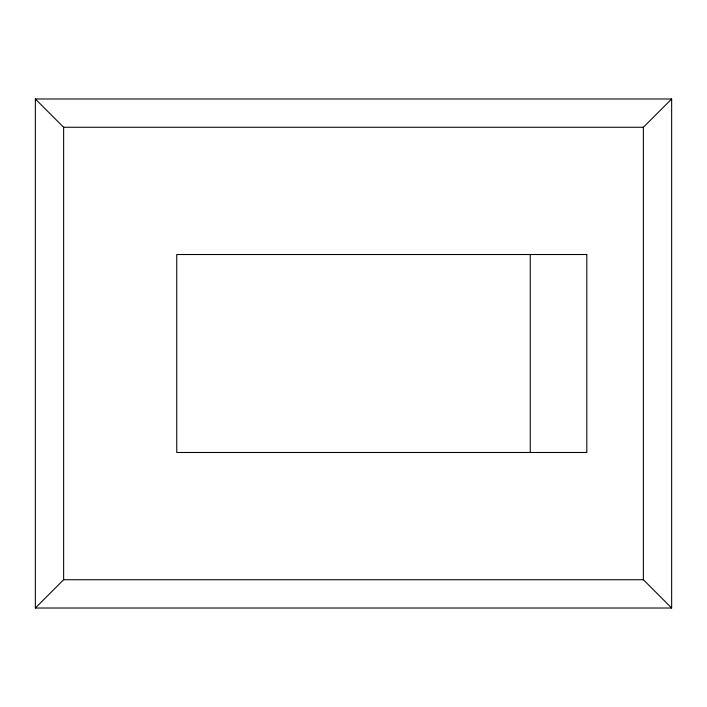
<?xml version="1.0" encoding="UTF-8"?>
<svg xmlns="http://www.w3.org/2000/svg" width="707" height="707" viewBox="0 0 707 707"><rect width="100%" height="100%" fill="white"/><g stroke="black" fill="none" stroke-linecap="round" stroke-linejoin="round"><path stroke-width="1.06" d="M35.35 608.02L63.63 579.74L643.37 579.74L671.65 608.02L671.65 98.98L35.35 98.98L35.35 608.02L671.65 608.02M35.35 98.98L63.63 127.26L643.37 127.26L671.65 98.98M643.37 127.26L643.37 579.74M530.25 254.52L530.25 452.48M63.63 127.26L63.63 579.74M586.81 254.52L176.75 254.52L176.75 452.48L586.81 452.48L586.81 254.52"/></g></svg>
